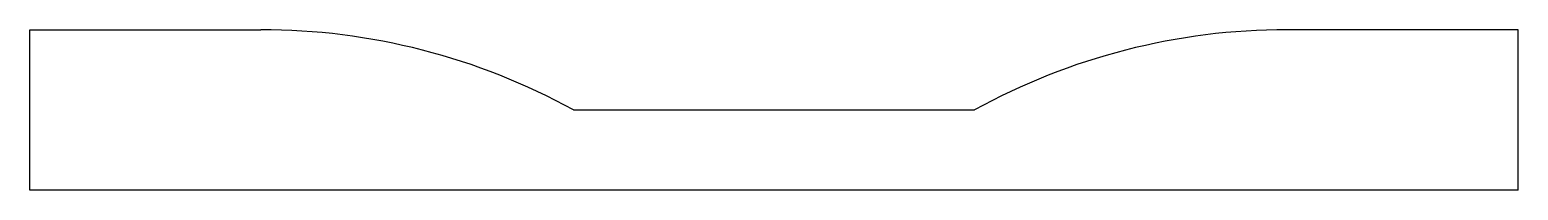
# Model space of a CAD drawing. Header units: millimetres. Extents: x 26 to 176, y 0 to 16.
import ezdxf

# ---------------------------------------------------------------- set-up
doc = ezdxf.new("R2010")
doc.units = ezdxf.units.MM

msp = doc.modelspace()

# ---------------------------------------------------------------- linework, layer by layer
at = {"color": 7, "linetype": 'Continuous'}
for p, q in [((25.88, 0), (25.88, 16.2)), ((25.88, 16.2), (49.18, 16.2)), ((175.88, 16.2), (152.58, 16.2)), ((175.88, 0), (175.88, 16.2)), ((80.69, 8.1), (121.07, 8.1)), ((175.88, 0), (25.88, 0))]:
    msp.add_line(p, q, dxfattribs=at)
for centre, start, end in [((49.18, -49.14), 61.1693, 90), ((152.58, -49.14), 90, 118.8307)]:
    msp.add_arc(centre, 65.34, start, end, dxfattribs=at)

doc.saveas('drawing.dxf')
